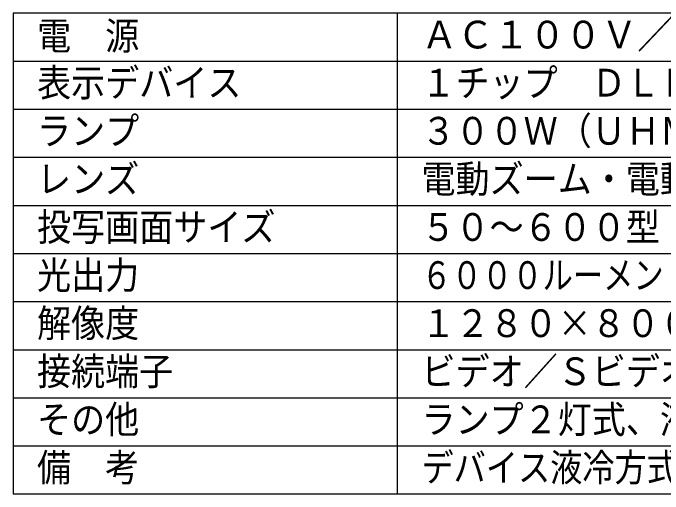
# Model space of a CAD drawing. Units: millimetres, scale not verified. Extents: x -63 to 64, y -57 to 57.
# Drawn here: x -62.5 to 5.1, y -56.5 to -6.5 of the extents above; entities that cross this region are included whole.
import ezdxf
from ezdxf.enums import TextEntityAlignment as Align

# ---------------------------------------------------------------- set-up
doc = ezdxf.new("R2010")
doc.units = ezdxf.units.MM
doc.header["$LTSCALE"] = 0.190236
doc.layers.add('0-0_MOJI1', color=2, linetype='Continuous')
doc.layers.add('0-2_WAKU', color=1, linetype='Continuous')
doc.styles.add('ＭＳ ゴシック', font='')
doc.styles.get('ＭＳ ゴシック').set_extended_font_data('MS Gothic')

msp = doc.modelspace()

# ---------------------------------------------------------------- linework, layer by layer
at = {"layer": '0-2_WAKU', "color": 4}
for p, q in [((62.5001, -6.5), (-62.5001, -6.5)), ((-62.5001, -6.5), (-62.5001, -56.5001)), ((-22.5, -56.5001), (-22.5, -6.5)), ((-62.5001, -56.5001), (62.5001, -56.5001))]:
    msp.add_line(p, q, dxfattribs=at)
at = {"layer": '0-2_WAKU'}
for p, q in [((-62.5001, -11.5), (62.5001, -11.5)), ((-62.5001, -16.5), (62.5001, -16.5)), ((-62.5001, -21.5), (62.5001, -21.5)), ((-62.5001, -26.5), (62.5001, -26.5)), ((-62.5001, -31.5001), (62.5001, -31.5001)), ((-62.5001, -36.5001), (62.5001, -36.5001)), ((-62.5001, -41.5001), (62.5001, -41.5001)), ((-62.5001, -46.5001), (62.5001, -46.5001)), ((-62.5001, -51.5001), (62.5001, -51.5001))]:
    msp.add_line(p, q, dxfattribs=at)

# ---------------------------------------------------------------- texts
at = {"layer": '0-0_MOJI1', "style": 'ＭＳ ゴシック'}
for s, width, p in [('電\u3000源', 0.9, (-60.0001, -11.1871)), ('ＡＣ１００Ｖ／９．５.Ａ\u3000５０／６０Ｈｚ', 0.95, (-20, -11.0551)), ('表示デバイス', 0.9, (-60.0001, -16.0551)), ('１チップ\u3000ＤＬＰ方式', 0.9, (-20, -16.0551)), ('３００Ｗ（ＵＨＭランプ\u3000２灯式）\u3000', 0.9, (-20, -21.0552)), ('ランプ', 0.9, (-60.0001, -21.0552)), ('レンズ', 0.9, (-60.0001, -26.0552)), ('電動ズーム・電動フォーカスレンズ', 0.9, (-20, -26.0552)), ('投写画面サイズ', 0.9, (-60.0001, -31.0552)), ('５０～６００型（アスペクト比１６：１０）', 0.9, (-20, -31.0552)), ('光出力', 0.9, (-60.0001, -36.0552)), ('６０００ルーメン（ＡＮＳＩ）', 0.8, (-20, -36.0552)), ('解像度', 0.9, (-60.0001, -41.0552)), ('１２８０×８００ドット（ＲＧＢ信号時）', 0.9, (-20, -41.0552)), ('接続端子', 0.9, (-60.0001, -46.0552)), ('ビデオ／Ｓビデオ、ＲＧＢ、ＤＶＩ－Ｄ、ＬＡＮ', 0.9, (-20, -46.0552)), ('その他', 0.9, (-60.0001, -51.0552)), ('ランプ２灯式、液冷方式、ＡＣＦ搭載', 0.9, (-20, -51.0552)), ('備\u3000考', 0.9, (-60.0001, -56.0552)), ('デバイス液冷方式、オートクリーニングフィルター搭載', 0.85, (-20, -56.0552))]:
    msp.add_text(s, height=2.887, dxfattribs=dict(at, width=width)).set_placement(p, align=Align.BOTTOM_LEFT)

doc.saveas('drawing.dxf')
